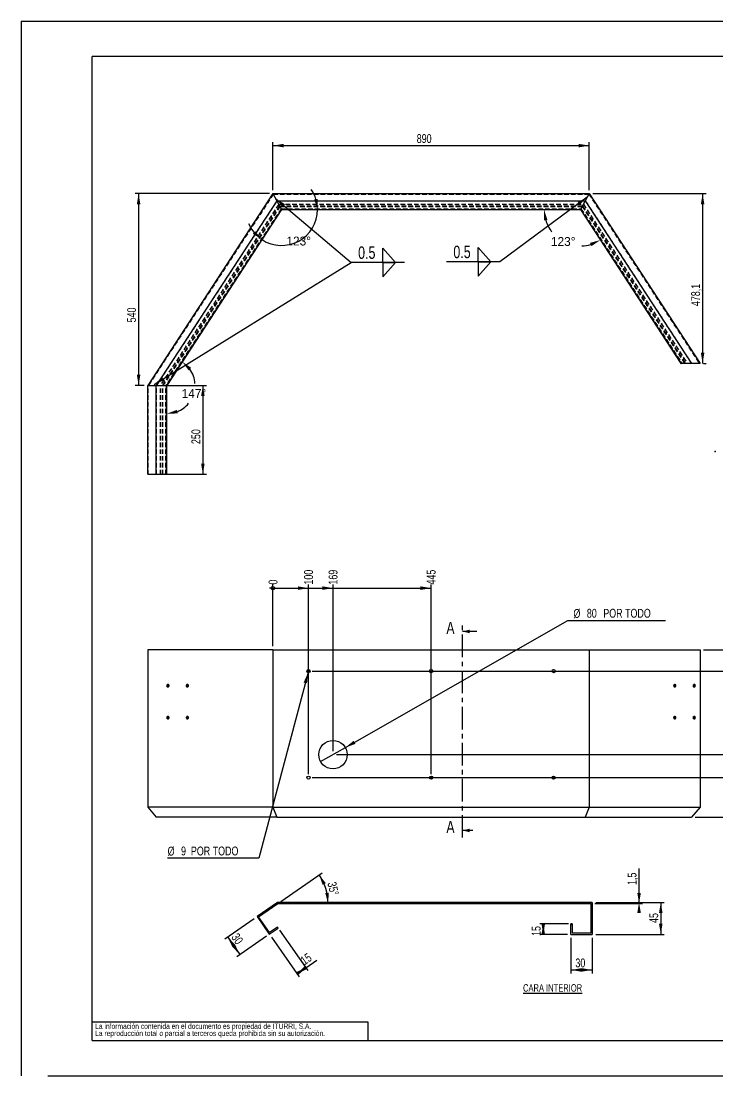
# Model space of a CAD drawing. Extents: x -3691 to 13028, y -15755 to 4299.
# Drawn here: x 0 to 1961, y 0 to 2970 of the extents above; entities that cross this region are included whole.
import ezdxf

# ---------------------------------------------------------------- set-up
doc = ezdxf.new("R2010")
doc.units = 0
doc.header["$PDSIZE"] = -1
doc.linetypes.add('CENTER', pattern=[10.16, 6.35, -1.27, 1.27, -1.27])
doc.linetypes.add('HIDDEN', pattern=[1.905, 1.27, -0.635])
doc.layers.get('0').update_dxf_attribs({"linetype": 'CONTINUOUS'})
doc.layers.get('Defpoints').update_dxf_attribs({"linetype": 'CONTINUOUS'})
doc.layers.add('FORMATO', color=7, linetype='CONTINUOUS')
doc.layers.add('SLD-0', color=179, linetype='CONTINUOUS')
doc.styles.add('SLDTEXTSTYLE1', font='TXT', dxfattribs={"width": 0.75})
doc.dimstyles.new('ISO-25', dxfattribs={"dimtxt": 2.5, "dimasz": 2.5, "dimexe": 1.25, "dimexo": 0.625, "dimtad": 1, "dimdsep": 46, "dimtxsty": 'Standard', "dimcen": 2.5, "dimadec": 0, "dimazin": 0, "dimtfac": 1, "dimtmove": 0, "dimatfit": 3, "dimfxl": 1, "dimarcsym": 0})
doc.dimstyles.new('SLDDIMSTYLE0', dxfattribs={"dimtxt": 25, "dimasz": 3.333333, "dimexe": 0, "dimexo": 0.0625, "dimgap": 6.25, "dimtad": 0, "dimtih": 1, "dimtoh": 1, "dimdec": 0, "dimrnd": 1e-09, "dimdsep": 46, "dimtxsty": 'SLDTEXTSTYLE1', "dimblk1": 'ORIGIN', "dimblk2": 'ORIGIN', "dimsah": 1, "dimcen": 0.09, "dimadec": 0, "dimazin": 0, "dimtfac": 1, "dimtofl": 0, "dimtmove": 0, "dimatfit": 3, "dimldrblk": 'ORIGIN', "dimfxl": 1, "dimtolj": 1, "dimtzin": 12, "dimarcsym": 0})
doc.dimstyles.new('SLDDIMSTYLE1', dxfattribs={"dimtxt": 25, "dimasz": 30, "dimexe": 0, "dimexo": 0.0625, "dimgap": 6.25, "dimtad": 0, "dimtih": 1, "dimtoh": 1, "dimdec": 1, "dimrnd": 1e-09, "dimzin": 12, "dimdsep": 46, "dimtxsty": 'SLDTEXTSTYLE1', "dimsah": 1, "dimcen": 0.09, "dimadec": 0, "dimazin": 0, "dimtfac": 1, "dimtofl": 0, "dimtmove": 0, "dimatfit": 3, "dimfxl": 1, "dimtolj": 1, "dimtzin": 12, "dimarcsym": 0})
doc.dimstyles.new('SLDDIMSTYLE2', dxfattribs={"dimtxt": 25, "dimasz": 30, "dimexe": 0, "dimexo": 0.0625, "dimgap": 6.25, "dimtad": 1, "dimdec": 1, "dimrnd": 1e-09, "dimzin": 12, "dimdsep": 46, "dimtxsty": 'SLDTEXTSTYLE1', "dimsah": 1, "dimcen": 0.09, "dimadec": 0, "dimazin": 0, "dimtfac": 1, "dimtofl": 0, "dimtmove": 0, "dimatfit": 3, "dimfxl": 1, "dimtolj": 1, "dimtzin": 12, "dimarcsym": 0})
doc.dimstyles.new('SLDDIMSTYLE3', dxfattribs={"dimtxt": 25, "dimasz": 30, "dimexe": 0, "dimexo": 0.0625, "dimgap": 6.25, "dimtad": 1, "dimdec": 0, "dimrnd": 1e-09, "dimzin": 12, "dimdsep": 46, "dimtxsty": 'SLDTEXTSTYLE1', "dimsah": 1, "dimcen": 0.09, "dimadec": 0, "dimazin": 0, "dimtfac": 1, "dimtofl": 0, "dimtmove": 0, "dimatfit": 3, "dimfxl": 1, "dimtolj": 1, "dimtzin": 12, "dimarcsym": 0})
doc.dimstyles.new('SLDDIMSTYLE4', dxfattribs={"dimtxt": 25, "dimasz": 30, "dimexe": 0, "dimexo": 0.0625, "dimgap": 6.25, "dimtad": 0, "dimtih": 1, "dimtoh": 1, "dimdec": 1, "dimrnd": 1e-09, "dimzin": 12, "dimdsep": 46, "dimtxsty": 'SLDTEXTSTYLE1', "dimblk1": 'NONE', "dimsah": 1, "dimcen": 0, "dimadec": 0, "dimazin": 0, "dimtfac": 1, "dimtmove": 0, "dimatfit": 3, "dimldrblk": 'NONE', "dimfxl": 1, "dimtolj": 1, "dimtzin": 12, "dimarcsym": 0})
doc.dimstyles.new('SLDDIMSTYLE5', dxfattribs={"dimtxt": 0.18, "dimasz": 30, "dimexe": 0, "dimexo": 0.0625, "dimgap": 0, "dimtad": 0, "dimtih": 1, "dimtoh": 1, "dimdec": 0, "dimrnd": 1e-09, "dimzin": 0, "dimdsep": 46, "dimtxsty": 'Standard', "dimsah": 1, "dimcen": 0.09, "dimadec": 0, "dimazin": 0, "dimtfac": 30, "dimtdec": 0, "dimtofl": 0, "dimtmove": 0, "dimatfit": 3, "dimfxl": 1, "dimtolj": 1, "dimtzin": 0, "dimarcsym": 0})
doc.dimstyles.new('SLDDIMSTYLE6', dxfattribs={"dimtxt": 25, "dimasz": 30, "dimexe": 0, "dimexo": 0.0625, "dimgap": 6.25, "dimtad": 1, "dimdec": 1, "dimlfac": 0.5, "dimrnd": 1e-09, "dimzin": 12, "dimdsep": 46, "dimtxsty": 'SLDTEXTSTYLE1', "dimsah": 1, "dimcen": 0.09, "dimadec": 0, "dimazin": 0, "dimtfac": 1, "dimtofl": 0, "dimtmove": 0, "dimatfit": 3, "dimfxl": 1, "dimtolj": 1, "dimtzin": 12, "dimarcsym": 0})
doc.dimstyles.new('SLDDIMSTYLE7', dxfattribs={"dimtxt": 25, "dimasz": 30, "dimexe": 0, "dimexo": 0.0625, "dimgap": 6.25, "dimtad": 1, "dimdec": 4, "dimlfac": 5, "dimzin": 12, "dimdsep": 46, "dimtxsty": 'SLDTEXTSTYLE1', "dimsah": 1, "dimcen": 0.09, "dimadec": 0, "dimazin": 0, "dimtfac": 1, "dimtofl": 0, "dimtmove": 0, "dimatfit": 3, "dimfxl": 1, "dimtolj": 1, "dimtzin": 12, "dimarcsym": 0})

# ---------------------------------------------------------------- blocks, each defined once
blk = doc.blocks.new('SW_NOTE_0_3')
at = {"layer": 'SLD-0', "color": 0, "ltscale": 10, "char_height": 15, "attachment_point": 1, "style": 'SLDTEXTSTYLE1'}
for s, insert in [('La información contenida en el documento es propiedad de ITURRI, S.A.', (0, 19.3)), ('La reproducción total o parcial a terceros queda prohibida sin su autorización.', (0, -0.7))]:
    blk.add_mtext(s, dxfattribs=dict(at, insert=insert))
blk = doc.blocks.new('SW_NOTE_0_8')
at = {"layer": 'SLD-0', "color": 0, "ltscale": 10, "char_height": 15, "attachment_point": 1, "style": 'SLDTEXTSTYLE1'}
for s, insert in [('La información contenida en el documento es propiedad de ITURRI, S.A.', (0, 19.3)), ('La reproducción total o parcial a terceros queda prohibida sin su autorización.', (0, -0.7))]:
    blk.add_mtext(s, dxfattribs=dict(at, insert=insert))
blk = doc.blocks.new('_ORIGIN')
at = {"color": 0, "linetype": 'ByBlock'}
blk.add_line((0, 0), (-1, 0), dxfattribs=at)
blk.add_circle((0, 0), 0.5, dxfattribs=at)
blk = doc.blocks.new('_D')
at = {"layer": 'FORMATO', "ltscale": 10, "transparency": 16777216}
blk.add_line((708.9, 1209.8), (708.9, 1383.4), dxfattribs=at)
at = {"layer": 'FORMATO', "ltscale": 10, "transparency": 16777216, "xscale": 10, "yscale": 10}
blk.add_blockref('_ORIGIN', (708.9, 1373.4), dxfattribs=at)
at = {"layer": 'FORMATO', "ltscale": 10, "transparency": 16777216, "insert": (696.5, 1383.4), "char_height": 25, "attachment_point": 1, "rotation": 90, "style": 'SLDTEXTSTYLE1'}
blk.add_mtext('0', dxfattribs=at)
blk = doc.blocks.new('_D_1')
at = {"layer": 'FORMATO', "color": 7, "ltscale": 10, "transparency": 16777216}
for p, q in [((708.9, 1373.4), (808.9, 1373.4)), ((808.9, 849.8), (808.9, 1383.4))]:
    blk.add_line(p, q, dxfattribs=at)
blk.add_solid([(808.9, 1373.4), (778.9, 1378.4), (778.9, 1368.4)], dxfattribs=at)
at = {"layer": 'FORMATO', "color": 7, "ltscale": 10, "transparency": 16777216, "insert": (796.5, 1383.4), "char_height": 25, "attachment_point": 1, "rotation": 90, "style": 'SLDTEXTSTYLE1'}
blk.add_mtext('100', dxfattribs=at)
blk = doc.blocks.new('_D_2')
at = {"layer": 'FORMATO', "color": 7, "ltscale": 10, "transparency": 16777216}
for p, q in [((808.9, 1373.4), (877.9, 1373.4)), ((877.9, 914.6), (877.9, 1383.4))]:
    blk.add_line(p, q, dxfattribs=at)
blk.add_solid([(877.9, 1373.4), (847.9, 1378.4), (847.9, 1368.4)], dxfattribs=at)
at = {"layer": 'FORMATO', "color": 7, "ltscale": 10, "transparency": 16777216, "insert": (865.5, 1383.4), "char_height": 25, "attachment_point": 1, "rotation": 90, "style": 'SLDTEXTSTYLE1'}
blk.add_mtext('169', dxfattribs=at)
blk = doc.blocks.new('_D_3')
at = {"layer": 'FORMATO', "color": 7, "ltscale": 10, "transparency": 16777216}
for p, q in [((877.9, 1373.4), (1153.9, 1373.4)), ((1153.9, 849.8), (1153.9, 1383.4))]:
    blk.add_line(p, q, dxfattribs=at)
blk.add_solid([(1153.9, 1373.4), (1123.9, 1378.4), (1123.9, 1368.4)], dxfattribs=at)
at = {"layer": 'FORMATO', "color": 7, "ltscale": 10, "transparency": 16777216, "insert": (1141.5, 1383.4), "char_height": 25, "attachment_point": 1, "rotation": 90, "style": 'SLDTEXTSTYLE1'}
blk.add_mtext('445', dxfattribs=at)
blk = doc.blocks.new('_D_4')
at = {"layer": 'FORMATO', "color": 7, "ltscale": 10, "transparency": 16777216}
for p, q in [((1921, 1199.8), (2168.8, 1199.8)), ((2158.8, 1199.8), (2158.8, 1139.8)), ((818.9, 1139.8), (2168.8, 1139.8))]:
    blk.add_line(p, q, dxfattribs=at)
for points in [[(2158.8, 1199.8), (2153.8, 1169.8), (2163.8, 1169.8)], [(2158.8, 1139.8), (2163.8, 1169.8), (2153.8, 1169.8)]]:
    blk.add_solid(points, dxfattribs=at)
at = {"layer": 'FORMATO', "color": 7, "ltscale": 10, "transparency": 16777216, "insert": (2126.5, 1157.8), "char_height": 25, "attachment_point": 1, "rotation": 90, "style": 'SLDTEXTSTYLE1'}
blk.add_mtext('60', dxfattribs=at)
blk = doc.blocks.new('_D_5')
at = {"layer": 'FORMATO', "color": 7, "ltscale": 10, "transparency": 16777216}
for p, q in [((818.9, 1139.8), (2168.8, 1139.8)), ((2158.8, 1139.8), (2158.8, 904.6)), ((887.9, 904.6), (2168.8, 904.6))]:
    blk.add_line(p, q, dxfattribs=at)
for points in [[(2158.8, 1139.8), (2153.8, 1109.8), (2163.8, 1109.8)], [(2158.8, 904.6), (2163.8, 934.6), (2153.8, 934.6)]]:
    blk.add_solid(points, dxfattribs=at)
at = {"layer": 'FORMATO', "color": 7, "ltscale": 10, "transparency": 16777216, "insert": (2126.5, 954.7), "char_height": 25, "attachment_point": 1, "rotation": 90, "style": 'SLDTEXTSTYLE1'}
blk.add_mtext('235', dxfattribs=at)
blk = doc.blocks.new('_D_6')
at = {"layer": 'FORMATO', "color": 7, "ltscale": 10, "transparency": 16777216}
for p, q in [((887.9, 904.6), (2168.8, 904.6)), ((2158.8, 904.6), (2158.8, 839.8)), ((818.9, 839.8), (2168.8, 839.8))]:
    blk.add_line(p, q, dxfattribs=at)
for points in [[(2158.8, 904.6), (2153.8, 874.6), (2163.8, 874.6)], [(2158.8, 839.8), (2163.8, 869.8), (2153.8, 869.8)]]:
    blk.add_solid(points, dxfattribs=at)
at = {"layer": 'FORMATO', "color": 7, "ltscale": 10, "transparency": 16777216, "insert": (2126.5, 838.9), "char_height": 25, "attachment_point": 1, "rotation": 90, "style": 'SLDTEXTSTYLE1'}
blk.add_mtext('65', dxfattribs=at)
blk = doc.blocks.new('_D_7')
at = {"layer": 'FORMATO', "color": 7, "ltscale": 10, "transparency": 16777216}
for p, q in [((818.9, 839.8), (2168.8, 839.8)), ((2158.8, 728.1), (2158.8, 839.8)), ((1897.1, 728.1), (2168.8, 728.1))]:
    blk.add_line(p, q, dxfattribs=at)
for points in [[(2158.8, 839.8), (2153.8, 809.8), (2163.8, 809.8)], [(2158.8, 728.1), (2163.8, 758.1), (2153.8, 758.1)]]:
    blk.add_solid(points, dxfattribs=at)
at = {"layer": 'FORMATO', "color": 7, "ltscale": 10, "transparency": 16777216, "insert": (2126.5, 729.4), "char_height": 25, "attachment_point": 1, "rotation": 90, "style": 'SLDTEXTSTYLE1'}
blk.add_mtext('112', dxfattribs=at)
blk = doc.blocks.new('_D_8')
at = {"layer": 'FORMATO', "ltscale": 10, "transparency": 16777216}
for p, q in [((912.6, 924.5), (1538.7, 1282.5)), ((1538.7, 1282.5), (1813.5, 1282.5)), ((843.1, 884.8), (912.6, 924.5))]:
    blk.add_line(p, q, dxfattribs=at)
blk.add_solid([(912.6, 924.5), (941.1, 935), (936.1, 943.7)], dxfattribs=at)
at = {"layer": 'FORMATO', "ltscale": 10, "transparency": 16777216, "char_height": 25, "attachment_point": 1, "style": 'SLDTEXTSTYLE1'}
for s, insert in [('%%c', (1554.6, 1314.7)), ('80', (1592.3, 1315.1)), ('POR TODO', (1638.6, 1315.1))]:
    blk.add_mtext(s, dxfattribs=dict(at, insert=insert))
blk = doc.blocks.new('_NONE')
blk = doc.blocks.new('_D_9')
at = {"layer": 'FORMATO', "ltscale": 10, "transparency": 16777216}
for p, q in [((807.7, 1135.5), (668.7, 613.2)), ((810, 1144.2), (807.7, 1135.5)), ((668.7, 613.2), (412.4, 613.2))]:
    blk.add_line(p, q, dxfattribs=at)
blk.add_solid([(807.7, 1135.5), (795.2, 1107.8), (804.8, 1105.2)], dxfattribs=at)
at = {"layer": 'FORMATO', "ltscale": 10, "transparency": 16777216, "char_height": 25, "attachment_point": 1, "style": 'SLDTEXTSTYLE1'}
for s, insert in [('%%c', (412.4, 645.4)), ('9', (450.1, 645.8)), ('POR TODO', (477.9, 645.8))]:
    blk.add_mtext(s, dxfattribs=dict(at, insert=insert))
blk = doc.blocks.new('_D_10')
at = {"layer": 'FORMATO', "color": 7, "ltscale": 10, "transparency": 16777216}
for p, q in [((698.9, 2484.2), (320.7, 2484.2)), ((330.7, 2484.2), (330.7, 1944.2)), ((346.3, 1944.2), (320.7, 1944.2))]:
    blk.add_line(p, q, dxfattribs=at)
for points in [[(330.7, 2484.2), (325.7, 2454.2), (335.7, 2454.2)], [(330.7, 1944.2), (335.7, 1974.2), (325.7, 1974.2)]]:
    blk.add_solid(points, dxfattribs=at)
at = {"layer": 'FORMATO', "color": 7, "ltscale": 10, "transparency": 16777216, "insert": (298.5, 2121.6), "char_height": 25, "attachment_point": 1, "rotation": 90, "style": 'SLDTEXTSTYLE1'}
blk.add_mtext('540', dxfattribs=at)
blk = doc.blocks.new('_D_11')
at = {"layer": 'FORMATO', "color": 7, "ltscale": 10, "transparency": 16777216}
for p, q in [((390.2, 1944.2), (521.6, 1944.2)), ((511.6, 1944.2), (511.6, 1694.2)), ((390.2, 1694.2), (521.6, 1694.2))]:
    blk.add_line(p, q, dxfattribs=at)
for points in [[(511.6, 1944.2), (506.6, 1914.2), (516.6, 1914.2)], [(511.6, 1694.2), (516.6, 1724.2), (506.6, 1724.2)]]:
    blk.add_solid(points, dxfattribs=at)
at = {"layer": 'FORMATO', "color": 7, "ltscale": 10, "transparency": 16777216, "insert": (479.4, 1779), "char_height": 25, "attachment_point": 1, "rotation": 90, "style": 'SLDTEXTSTYLE1'}
blk.add_mtext('250', dxfattribs=at)
blk = doc.blocks.new('_D_12')
at = {"layer": 'FORMATO', "color": 7, "ltscale": 10, "transparency": 16777216}
for p, q in [((1608.9, 2484.2), (1928.2, 2484.2)), ((1918.2, 2484.2), (1918.2, 2006.2)), ((1921, 2006.2), (1928.2, 2006.2))]:
    blk.add_line(p, q, dxfattribs=at)
for points in [[(1918.2, 2484.2), (1913.2, 2454.2), (1923.2, 2454.2)], [(1918.2, 2006.2), (1923.2, 2036.2), (1913.2, 2036.2)]]:
    blk.add_solid(points, dxfattribs=at)
at = {"layer": 'FORMATO', "color": 7, "ltscale": 10, "transparency": 16777216, "insert": (1886, 2167.5), "char_height": 25, "attachment_point": 1, "rotation": 90, "style": 'SLDTEXTSTYLE1'}
blk.add_mtext('478,1', dxfattribs=at)
blk = doc.blocks.new('_D_13')
at = {"layer": 'FORMATO', "color": 7, "ltscale": 10, "transparency": 16777216}
for p, q in [((708.9, 2494.2), (708.9, 2629.4)), ((708.9, 2619.4), (1598.9, 2619.4)), ((1598.9, 2494.2), (1598.9, 2629.4))]:
    blk.add_line(p, q, dxfattribs=at)
for points in [[(708.9, 2619.4), (738.9, 2614.4), (738.9, 2624.4)], [(1598.9, 2619.4), (1568.9, 2624.4), (1568.9, 2614.4)]]:
    blk.add_solid(points, dxfattribs=at)
at = {"layer": 'FORMATO', "color": 7, "ltscale": 10, "transparency": 16777216, "insert": (1113.5, 2651.7), "char_height": 25, "attachment_point": 1, "style": 'SLDTEXTSTYLE1'}
blk.add_mtext('890', dxfattribs=at)
blk = doc.blocks.new('SW_SYMBOL_WELD_FILL')
at = {"layer": 'FORMATO', "color": 0, "ltscale": 100}
for p, q in [((1000, 0), (1000, 9000)), ((1000, 9000), (9000, 0)), ((1000, 0), (9000, 0))]:
    blk.add_line(p, q, dxfattribs=at)
blk = doc.blocks.new('SW_WELDSYMBOL_0')
at = {"layer": 'FORMATO', "color": 0, "ltscale": 10}
blk.add_line((150.2, 0), (0, 0), dxfattribs=at)
at = {"layer": 'FORMATO', "color": 0, "ltscale": 100, "xscale": 0.004470703125, "yscale": 0.004470703125, "zscale": 0.004470703125}
blk.add_blockref('SW_SYMBOL_WELD_FILL', (84.7, 0), dxfattribs=at)
at = {"layer": 'FORMATO', "color": 0, "ltscale": 100, "extrusion": (0, 0, -1), "xscale": 0.004470703125, "yscale": 0.004470703125, "zscale": 0.004470703125, "rotation": 180}
blk.add_blockref('SW_SYMBOL_WELD_FILL', (-84.7, 0), dxfattribs=at)
at = {"layer": 'FORMATO', "color": 0, "ltscale": 10, "insert": (19.4, 45.1), "char_height": 35, "attachment_point": 1, "style": 'SLDTEXTSTYLE1'}
blk.add_mtext('0.5', dxfattribs=at)
blk = doc.blocks.new('SW_WELDSYMBOL_1')
at = {"layer": 'FORMATO', "color": 0, "ltscale": 10}
blk.add_line((0, 0), (-150.2, 0), dxfattribs=at)
at = {"layer": 'FORMATO', "color": 0, "ltscale": 100, "xscale": 0.004470703125, "yscale": 0.004470703125, "zscale": 0.004470703125}
blk.add_blockref('SW_SYMBOL_WELD_FILL', (-65.4, 0), dxfattribs=at)
at = {"layer": 'FORMATO', "color": 0, "ltscale": 100, "extrusion": (0, 0, -1), "xscale": 0.004470703125, "yscale": 0.004470703125, "zscale": 0.004470703125, "rotation": 180}
blk.add_blockref('SW_SYMBOL_WELD_FILL', (65.4, 0), dxfattribs=at)
at = {"layer": 'FORMATO', "color": 0, "ltscale": 10, "insert": (-130.8, 45.1), "char_height": 35, "attachment_point": 1, "style": 'SLDTEXTSTYLE1'}
blk.add_mtext('0.5', dxfattribs=at)
blk = doc.blocks.new('_D_14')
at = {"layer": 'FORMATO', "color": 7, "ltscale": 10, "transparency": 16777216}
for p, q in [((1739.3, 488.4), (1739.3, 583.6)), ((1614.7, 485.4), (1749.3, 485.4)), ((1617.7, 488.4), (1749.3, 488.4)), ((1739.3, 488.4), (1739.3, 485.4))]:
    blk.add_line(p, q, dxfattribs=at)
for points in [[(1739.3, 485.4), (1744.3, 515.4), (1734.3, 515.4)], [(1739.3, 488.4), (1734.3, 458.4), (1744.3, 458.4)]]:
    blk.add_solid(points, dxfattribs=at)
at = {"layer": 'FORMATO', "color": 7, "ltscale": 10, "transparency": 16777216, "insert": (1707.1, 537.5), "char_height": 25, "attachment_point": 1, "rotation": 90, "style": 'SLDTEXTSTYLE1'}
blk.add_mtext('1,5', dxfattribs=at)
blk = doc.blocks.new('_D_15')
at = {"layer": 'FORMATO', "color": 7, "ltscale": 10, "transparency": 16777216}
for p, q in [((1547.7, 388.4), (1547.7, 288.4)), ((1607.7, 388.4), (1607.7, 288.4)), ((1547.7, 298.4), (1607.7, 298.4))]:
    blk.add_line(p, q, dxfattribs=at)
for points in [[(1547.7, 298.4), (1577.7, 293.4), (1577.7, 303.4)], [(1607.7, 298.4), (1577.7, 303.4), (1577.7, 293.4)]]:
    blk.add_solid(points, dxfattribs=at)
at = {"layer": 'FORMATO', "color": 7, "ltscale": 10, "transparency": 16777216, "insert": (1560.1, 330.6), "char_height": 25, "attachment_point": 1, "style": 'SLDTEXTSTYLE1'}
blk.add_mtext('30', dxfattribs=at)
blk = doc.blocks.new('_D_16')
at = {"layer": 'FORMATO', "color": 7, "ltscale": 10, "transparency": 16777216}
for p, q in [((1540.7, 428.4), (1459.6, 428.4)), ((1469.6, 398.4), (1469.6, 428.4)), ((1537.7, 398.4), (1459.6, 398.4))]:
    blk.add_line(p, q, dxfattribs=at)
for points in [[(1469.6, 398.4), (1474.6, 428.4), (1464.6, 428.4)], [(1469.6, 428.4), (1464.6, 398.4), (1474.6, 398.4)]]:
    blk.add_solid(points, dxfattribs=at)
at = {"layer": 'FORMATO', "color": 7, "ltscale": 10, "transparency": 16777216, "insert": (1437.3, 394), "char_height": 25, "attachment_point": 1, "rotation": 90, "style": 'SLDTEXTSTYLE1'}
blk.add_mtext('15', dxfattribs=at)
blk = doc.blocks.new('_D_17')
at = {"layer": 'FORMATO', "color": 7, "ltscale": 10, "transparency": 16777216}
for p, q in [((1617.7, 488.4), (1810.4, 488.4)), ((1800.4, 488.4), (1800.4, 398.4)), ((1617.7, 398.4), (1810.4, 398.4))]:
    blk.add_line(p, q, dxfattribs=at)
for points in [[(1800.4, 488.4), (1795.4, 458.4), (1805.4, 458.4)], [(1800.4, 398.4), (1805.4, 428.4), (1795.4, 428.4)]]:
    blk.add_solid(points, dxfattribs=at)
at = {"layer": 'FORMATO', "color": 7, "ltscale": 10, "transparency": 16777216, "insert": (1768.2, 430.6), "char_height": 25, "attachment_point": 1, "rotation": 90, "style": 'SLDTEXTSTYLE1'}
blk.add_mtext('45', dxfattribs=at)
blk = doc.blocks.new('_D_18')
at = {"layer": 'FORMATO', "color": 7, "ltscale": 10, "transparency": 16777216}
for p, q in [((656.1, 442.6), (573.3, 384.8)), ((581.5, 390.6), (615.8, 341.4)), ((690.5, 393.4), (607.6, 335.6))]:
    blk.add_line(p, q, dxfattribs=at)
for points in [[(581.5, 390.6), (594.6, 363.1), (602.8, 368.8)], [(615.8, 341.4), (602.8, 368.8), (594.6, 363.1)]]:
    blk.add_solid(points, dxfattribs=at)
at = {"layer": 'FORMATO', "color": 7, "ltscale": 10, "transparency": 16777216, "insert": (610.9, 404.7), "char_height": 25, "attachment_point": 1, "rotation": 304.9152, "style": 'SLDTEXTSTYLE1'}
blk.add_mtext('30', dxfattribs=at)
blk = doc.blocks.new('_D_19')
at = {"layer": 'FORMATO', "color": 7, "ltscale": 10, "transparency": 16777216}
for p, q in [((704.4, 391), (782.3, 279.3)), ((727.3, 410.6), (806.9, 296.5)), ((776.6, 287.5), (801.2, 304.7)), ((801.2, 304.7), (832.2, 326.3))]:
    blk.add_line(p, q, dxfattribs=at)
for points in [[(801.2, 304.7), (773.7, 291.6), (779.5, 283.4)], [(776.6, 287.5), (804.1, 300.6), (798.3, 308.8)]]:
    blk.add_solid(points, dxfattribs=at)
at = {"layer": 'FORMATO', "color": 7, "ltscale": 10, "transparency": 16777216, "insert": (783.5, 331.6), "char_height": 25, "attachment_point": 1, "rotation": 34.9152, "style": 'SLDTEXTSTYLE1'}
blk.add_mtext('15', dxfattribs=at)
blk = doc.blocks.new('_D_20')
at = {"layer": 'FORMATO', "color": 7, "ltscale": 10, "transparency": 16777216}
blk.add_line((730.9, 491.1), (846.9, 572.1), dxfattribs=at)
blk.add_arc((722.7, 485.4), 141.5, 0, 34.9152, dxfattribs=at)
for points in [[(838.7, 566.4), (848.8, 537.7), (857.6, 542.6)], [(864.2, 485.4), (866, 515.8), (856.1, 514.7)]]:
    blk.add_solid(points, dxfattribs=at)
at = {"layer": 'FORMATO', "color": 7, "ltscale": 10, "transparency": 16777216, "insert": (886.4, 548.7), "char_height": 25, "attachment_point": 1, "rotation": 282.8909, "style": 'SLDTEXTSTYLE1'}
blk.add_mtext('35°', dxfattribs=at)
blk = doc.blocks.new('*D95')
at = {"color": 0, "lineweight": -2, "transparency": 16777216}
for start, end in [(17.0958, 34.1915), (236.8578, 0), (202.6663, 219.7621)]:
    blk.add_arc((733.3, 2439.2), 100.9, start, end, dxfattribs=at)
at = {"color": 0, "transparency": 16777216}
for points in [[(834.7, 2469.6), (824.8, 2468.2), (834.2, 2439.2)], [(659, 2378.4), (652.3, 2371), (678.1, 2354.7)]]:
    blk.add_solid(points, dxfattribs=at)
at = {"layer": 'Defpoints', "color": 0, "transparency": 16777216}
for p in [(733.3, 2439.2), (733.3, 2439.2), (1574.5, 2439.2), (747.1, 2339.3), (410, 1944.2)]:
    blk.add_point(p, dxfattribs=at)
at = {"color": 0, "transparency": 16777216, "insert": (781.3, 2350.5), "char_height": 25, "attachment_point": 5}
blk.add_mtext('123°', dxfattribs=at)
blk = doc.blocks.new('*D96')
at = {"color": 0, "lineweight": -2, "transparency": 16777216}
for start, end in [(196.843, 217.4858), (272.2274, 286.2991)]:
    blk.add_arc((1574.5, 2439.2), 102.4, start, end, dxfattribs=at)
at = {"color": 0, "transparency": 16777216}
for points in [[(1471.6, 2408.8), (1481.4, 2410.3), (1472.1, 2439.2)], [(1601.2, 2345.5), (1605.4, 2336.4), (1630.5, 2353.5)]]:
    blk.add_solid(points, dxfattribs=at)
at = {"layer": 'Defpoints', "color": 0, "transparency": 16777216}
for p in [(733.3, 2439.2), (1574.5, 2439.2), (1574.5, 2439.2), (1497.3, 2372), (1857.3, 2006.2)]:
    blk.add_point(p, dxfattribs=at)
at = {"color": 0, "transparency": 16777216, "insert": (1525.8, 2349.2), "char_height": 25, "attachment_point": 5}
blk.add_mtext('123°', dxfattribs=at)
blk = doc.blocks.new('*D97')
at = {"color": 0, "lineweight": -2, "transparency": 16777216}
for start, end in [(3.617, 35.1467), (291.7111, 320.6914)]:
    blk.add_arc((410, 1944.2), 79.6, start, end, dxfattribs=at)
at = {"color": 0, "transparency": 16777216}
for points in [[(471.7, 1986.5), (478.6, 1993.7), (453.6, 2010.9)], [(440.4, 1865.3), (438.6, 1875.2), (410, 1864.6)]]:
    blk.add_solid(points, dxfattribs=at)
at = {"layer": 'Defpoints', "color": 0, "transparency": 16777216}
for p in [(733.3, 2439.2), (410, 1944.2), (410, 1944.2), (470.1, 1891.9), (410, 1694.2)]:
    blk.add_point(p, dxfattribs=at)
at = {"color": 0, "transparency": 16777216, "insert": (486.4, 1921.5), "char_height": 25, "attachment_point": 5}
blk.add_mtext('147°', dxfattribs=at)

msp = doc.modelspace()

# ---------------------------------------------------------------- hatches: boundary and pattern name
at = {"linetype": 'Continuous', "ltscale": 10}
h = msp.add_hatch(dxfattribs=at)
h.set_pattern_fill('ANSI32', scale=10, angle=3e-322, style=0)
h.paths.add_polyline_path([(1547.717118, 428.421888), (1547.717118, 398.421888), (1607.717118, 398.421888), (1607.717118, 488.421888), (721.717118, 488.421888), (664.317118, 448.356442), (698.658929, 399.156442), (723.258929, 416.327347), (721.541839, 418.787347), (699.401839, 403.333532), (668.494209, 447.613532), (722.660575, 485.421888), (1604.717118, 485.421888), (1604.717118, 401.421888), (1550.717118, 401.421888), (1550.717118, 428.421888)], flags=0)

# ---------------------------------------------------------------- linework, layer by layer
at = {"color": 7, "linetype": 'Continuous', "ltscale": 10}
for p, q in [((0, 2970), (4200, 2970)), ((0, 2970), (0, -0.013492)), ((4100, 2870), (200, 2870)), ((200, 100), (200, 2870)), ((708.889922, 2484.237293), (356.301687, 1944.237293)), ((708.889922, 2484.237293), (719.734644, 2464.20457)), ((708.889922, 2484.237293), (1598.889922, 2484.237293)), ((1598.889922, 2484.237293), (1588.045201, 2464.20457)), ((1598.889922, 2484.237293), (1911.043666, 2006.163992)), ((719.734644, 2464.20457), (380.226598, 1944.237293)), ((733.051862, 2439.60457), (409.606169, 1944.237293)), ((733.250687, 2439.237293), (410.044805, 1944.237293)), ((719.734644, 2464.20457), (733.051862, 2439.60457)), ((719.734644, 2464.20457), (1588.045201, 2464.20457)), ((733.051862, 2439.60457), (1574.727983, 2439.60457)), ((733.250687, 2439.237293), (1574.529158, 2439.237293)), ((1574.529158, 2439.237293), (1857.300549, 2006.163992)), ((1588.045201, 2464.20457), (1574.727983, 2439.60457)), ((1574.727983, 2439.60457), (1857.739185, 2006.163992)), ((1588.045201, 2464.20457), (1887.118755, 2006.163992)), ((1857.300549, 2006.163992), (1857.739185, 2006.163992)), ((1887.118755, 2006.163992), (1857.739185, 2006.163992)), ((1911.043666, 2006.163992), (1887.118755, 2006.163992)), ((356.301687, 1694.237293), (356.301687, 1944.237293)), ((356.301687, 1944.237293), (380.226598, 1944.237293)), ((380.226598, 1694.237293), (380.226598, 1944.237293)), ((380.226598, 1944.237293), (409.606169, 1944.237293)), ((409.606169, 1694.237293), (409.606169, 1944.237293)), ((410.044805, 1694.237293), (410.044805, 1944.237293)), ((356.301687, 1694.237293), (380.226598, 1694.237293)), ((380.226598, 1694.237293), (409.606169, 1694.237293)), ((409.606169, 1694.237293), (410.044805, 1694.237293)), ((1282.408619, 1251.486407), (1242.408619, 1251.486407)), ((356.301687, 1199.815497), (356.301687, 756.815497)), ((708.889922, 1199.815497), (356.301687, 1199.815497)), ((708.889922, 1199.815497), (708.889922, 756.815497)), ((708.889922, 1199.815497), (1598.889922, 1199.815497)), ((1598.889922, 1199.815497), (1598.889922, 756.815497)), ((1598.889922, 1199.815497), (1911.043666, 1199.815497)), ((1911.043666, 1199.815497), (1911.043666, 756.815497)), ((708.889922, 756.815497), (356.301687, 756.815497)), ((356.301687, 756.815497), (380.226598, 728.115497)), ((708.889922, 756.815497), (1598.889922, 756.815497)), ((708.889922, 756.815497), (719.734644, 728.115497)), ((1598.889922, 756.815497), (1588.045201, 728.115497)), ((1598.889922, 756.815497), (1911.043666, 756.815497)), ((1911.043666, 756.815497), (1887.118755, 728.115497)), ((719.734644, 728.115497), (380.226598, 728.115497)), ((719.734644, 728.115497), (1588.045201, 728.115497)), ((1588.045201, 728.115497), (1887.118755, 728.115497)), ((1271.574712, 691.009107), (1242.408619, 691.009107)), ((721.717118, 488.421888), (664.317118, 448.356442)), ((668.494209, 447.613532), (722.660575, 485.421888)), ((1607.717118, 488.421888), (721.717118, 488.421888)), ((722.660575, 485.421888), (1604.717118, 485.421888)), ((1604.717118, 401.421888), (1604.717118, 485.421888)), ((1607.717118, 488.421888), (1607.717118, 398.421888)), ((664.317118, 448.356442), (698.658929, 399.156442)), ((699.401839, 403.333532), (668.494209, 447.613532)), ((698.658929, 399.156442), (723.258929, 416.327347)), ((721.541839, 418.787347), (699.401839, 403.333532)), ((723.258929, 416.327347), (721.541839, 418.787347)), ((1547.717118, 398.421888), (1547.717118, 428.421888)), ((1550.717118, 428.421888), (1547.717118, 428.421888)), ((1550.717118, 428.421888), (1550.717118, 401.421888)), ((1547.717118, 398.421888), (1607.717118, 398.421888)), ((1604.717118, 401.421888), (1550.717118, 401.421888)), ((200, 100), (4100, 100)), ((75.306184, 0), (4200, 0))]:
    msp.add_line(p, q, dxfattribs=at)
at = {"color": 7, "linetype": 'HIDDEN', "ltscale": 10}
for p, q in [((709.701948, 2482.737293), (358.093124, 1944.237293)), ((709.701948, 2482.737293), (1598.077897, 2482.737293)), ((804.389922, 2484.237293), (804.389922, 2482.737293)), ((813.389922, 2482.737293), (813.389922, 2484.237293)), ((837.861043, 2484.237293), (837.861043, 2482.737293)), ((917.861043, 2482.737293), (917.861043, 2484.237293)), ((1149.389922, 2484.237293), (1149.389922, 2482.737293)), ((1158.389922, 2482.737293), (1158.389922, 2484.237293)), ((1494.389922, 2484.237293), (1494.389922, 2482.737293)), ((1503.389922, 2482.737293), (1503.389922, 2484.237293)), ((1598.077897, 2482.737293), (1909.252229, 2006.163992)), ((719.935731, 2463.833115), (380.670223, 1944.237293)), ((725.130432, 2454.237293), (392.130432, 1944.237293)), ((727.738263, 2449.420023), (397.883657, 1944.237293)), ((728.404124, 2448.190023), (399.352636, 1944.237293)), ((731.921227, 2441.693115), (407.111837, 1944.237293)), ((732.438661, 2440.737293), (408.253367, 1944.237293)), ((719.935731, 2463.833115), (1587.844114, 2463.833115)), ((725.130432, 2454.237293), (1582.649413, 2454.237293)), ((727.738263, 2449.420023), (1580.041582, 2449.420023)), ((728.404124, 2448.190023), (1579.375721, 2448.190023)), ((731.921227, 2441.693115), (1575.858618, 2441.693115)), ((732.438661, 2440.737293), (1575.341184, 2440.737293)), ((1575.341184, 2440.737293), (1859.091986, 2006.163992)), ((1575.858618, 2441.693115), (1860.233516, 2006.163992)), ((1579.375721, 2448.190023), (1867.992718, 2006.163992)), ((1580.041582, 2449.420023), (1869.461696, 2006.163992)), ((1582.649413, 2454.237293), (1875.214922, 2006.163992)), ((1587.844114, 2463.833115), (1886.67513, 2006.163992)), ((465.605273, 2111.639182), (466.861248, 2110.819104)), ((471.508355, 2117.936295), (470.25238, 2118.756372)), ((1837.509223, 2118.78431), (1836.253249, 2117.964232)), ((1840.899834, 2110.847839), (1842.155809, 2111.667917)), ((410.939557, 2027.916914), (412.195532, 2027.096837)), ((410.939818, 2027.917313), (412.195793, 2027.097235)), ((416.842378, 2034.213628), (415.586404, 2035.033706)), ((416.842639, 2034.214027), (415.586664, 2035.034105)), ((1892.174939, 2035.062042), (1890.918964, 2034.241965)), ((1895.56555, 2027.125572), (1896.821525, 2027.945649)), ((358.093124, 1694.237293), (358.093124, 1944.237293)), ((380.670223, 1694.237293), (380.670223, 1944.237293)), ((392.130432, 1694.237293), (392.130432, 1944.237293)), ((397.883657, 1694.237293), (397.883657, 1944.237293)), ((399.352636, 1694.237293), (399.352636, 1944.237293)), ((407.111837, 1694.237293), (407.111837, 1944.237293)), ((408.253367, 1694.237293), (408.253367, 1944.237293))]:
    msp.add_line(p, q, dxfattribs=at)
at = {"color": 7, "linetype": 'CENTER', "ltscale": 10}
msp.add_line((1242.408619, 671.009107), (1242.408619, 1271.486407), dxfattribs=at)
at = {"color": 7, "linetype": 'Continuous', "ltscale": 10, "flags": 128}
for points in [[(415.586404, 1098.694041), (415.483186, 1097.441472), (415.182705, 1096.300199), (414.71166, 1095.371629), (414.111905, 1094.738271), (413.436731, 1094.456399), (412.746129, 1094.551061), (412.101464, 1095.013845), (411.560017, 1095.80363), (411.169896, 1096.850241), (410.965767, 1098.060682), (410.965767, 1099.327399), (411.169896, 1100.53784), (411.560017, 1101.584451), (412.101464, 1102.374236), (412.746129, 1102.83702), (413.436731, 1102.931682), (414.111905, 1102.649811), (414.71166, 1102.016452), (415.182705, 1101.087883), (415.483186, 1099.94661), (415.586404, 1098.694041)], [(470.25238, 1098.694041), (470.149151, 1097.441331), (469.848637, 1096.29993), (469.377539, 1095.371257), (468.777716, 1094.737827), (468.102466, 1094.455924), (467.411787, 1094.550597), (466.76705, 1095.013433), (466.225542, 1095.803306), (465.835377, 1096.850035), (465.631226, 1098.060611), (465.631226, 1099.32747), (465.835377, 1100.538047), (466.225542, 1101.584775), (466.76705, 1102.374649), (467.411787, 1102.837484), (468.102466, 1102.932157), (468.777716, 1102.650254), (469.377539, 1102.016824), (469.848637, 1101.088151), (470.149151, 1099.94675), (470.25238, 1098.694041)], [(1842.155809, 1098.694041), (1842.052592, 1097.441472), (1841.752111, 1096.300199), (1841.281066, 1095.371629), (1840.68131, 1094.738271), (1840.006136, 1094.456399), (1839.315535, 1094.551061), (1838.67087, 1095.013845), (1838.129422, 1095.80363), (1837.739302, 1096.850241), (1837.535173, 1098.060682), (1837.535173, 1099.327399), (1837.739302, 1100.53784), (1838.129422, 1101.584451), (1838.67087, 1102.374236), (1839.315535, 1102.83702), (1840.006136, 1102.931682), (1840.68131, 1102.649811), (1841.281066, 1102.016452), (1841.752111, 1101.087883), (1842.052592, 1099.94661), (1842.155809, 1098.694041)], [(1896.821525, 1098.694041), (1896.718308, 1097.441472), (1896.417827, 1096.300199), (1895.946782, 1095.371629), (1895.347026, 1094.738271), (1894.671852, 1094.456399), (1893.981251, 1094.551061), (1893.336586, 1095.013845), (1892.795138, 1095.80363), (1892.405018, 1096.850241), (1892.200888, 1098.060682), (1892.200888, 1099.327399), (1892.405018, 1100.53784), (1892.795138, 1101.584451), (1893.336586, 1102.374236), (1893.981251, 1102.83702), (1894.671852, 1102.931682), (1895.347026, 1102.649811), (1895.946782, 1102.016452), (1896.417827, 1101.087883), (1896.718308, 1099.94661), (1896.821525, 1098.694041)], [(415.586664, 1008.694041), (415.483435, 1007.441331), (415.182921, 1006.29993), (414.711823, 1005.371257), (414.112, 1004.737827), (413.43675, 1004.455924), (412.746072, 1004.550597), (412.101334, 1005.013433), (411.559826, 1005.803306), (411.169662, 1006.850035), (410.96551, 1008.060611), (410.96551, 1009.32747), (411.169662, 1010.538047), (411.559826, 1011.584775), (412.101334, 1012.374649), (412.746072, 1012.837484), (413.43675, 1012.932157), (414.112, 1012.650254), (414.711823, 1012.016824), (415.182921, 1011.088151), (415.483435, 1009.94675), (415.586664, 1008.694041)], [(470.25238, 1008.694041), (470.149151, 1007.441331), (469.848637, 1006.29993), (469.377539, 1005.371257), (468.777716, 1004.737827), (468.102466, 1004.455924), (467.411787, 1004.550597), (466.76705, 1005.013433), (466.225542, 1005.803306), (465.835377, 1006.850035), (465.631226, 1008.060611), (465.631226, 1009.32747), (465.835377, 1010.538047), (466.225542, 1011.584775), (466.76705, 1012.374649), (467.411787, 1012.837484), (468.102466, 1012.932157), (468.777716, 1012.650254), (469.377539, 1012.016824), (469.848637, 1011.088151), (470.149151, 1009.94675), (470.25238, 1008.694041)], [(1842.155809, 1008.694041), (1842.052592, 1007.441472), (1841.752111, 1006.300199), (1841.281066, 1005.371629), (1840.68131, 1004.738271), (1840.006136, 1004.456399), (1839.315535, 1004.551061), (1838.67087, 1005.013845), (1838.129422, 1005.80363), (1837.739302, 1006.850241), (1837.535173, 1008.060682), (1837.535173, 1009.327399), (1837.739302, 1010.53784), (1838.129422, 1011.584451), (1838.67087, 1012.374236), (1839.315535, 1012.83702), (1840.006136, 1012.931682), (1840.68131, 1012.649811), (1841.281066, 1012.016452), (1841.752111, 1011.087883), (1842.052592, 1009.94661), (1842.155809, 1008.694041)], [(1896.821525, 1008.694041), (1896.718308, 1007.441472), (1896.417827, 1006.300199), (1895.946782, 1005.371629), (1895.347026, 1004.738271), (1894.671852, 1004.456399), (1893.981251, 1004.551061), (1893.336586, 1005.013845), (1892.795138, 1005.80363), (1892.405018, 1006.850241), (1892.200888, 1008.060682), (1892.200888, 1009.327399), (1892.405018, 1010.53784), (1892.795138, 1011.584451), (1893.336586, 1012.374236), (1893.981251, 1012.83702), (1894.671852, 1012.931682), (1895.347026, 1012.649811), (1895.946782, 1012.016452), (1896.417827, 1011.087883), (1896.718308, 1009.94661), (1896.821525, 1008.694041)]]:
    msp.add_lwpolyline(points, dxfattribs=at)
at = {"color": 7, "linetype": 'Continuous', "ltscale": 100}
for centre, radius in [((808.889922, 1139.815497), 4.5), ((1153.889922, 1139.815497), 4.5), ((1498.889922, 1139.815497), 4.5), ((877.861043, 904.615497), 40), ((808.889922, 839.815497), 4.5), ((1153.889922, 839.815497), 4.5), ((1498.889922, 839.815497), 4.5)]:
    msp.add_circle(centre, radius, dxfattribs=at)
for centre, radius, start, end in [((416.706181, 1099.222003), 4.541183, 128.308883665, 186.676359904), ((471.372064, 1099.222078), 4.541616, 128.307237151, 186.676668258), ((1836.389446, 1099.222003), 4.541183, 353.323640095, 51.691116337), ((1891.055164, 1099.222003), 4.541182, 353.323633768, 51.691150125), ((416.493683, 1098.078027), 4.341812, 171.843382757, 233.171373673), ((471.159543, 1098.07794), 4.342226, 171.843010562, 233.173084574), ((1836.601944, 1098.078027), 4.341812, 306.828626325, 8.156617243), ((1891.267662, 1098.078026), 4.341811, 306.828589834, 8.156625181), ((416.706348, 1009.222077), 4.541617, 128.307254031, 186.676665097), ((471.372064, 1009.222077), 4.541617, 128.307254032, 186.676665097), ((1836.389445, 1009.222003), 4.541185, 353.323644778, 51.691091331), ((1891.055162, 1009.222003), 4.541183, 353.323640095, 51.691116337), ((416.493828, 1008.07794), 4.342226, 171.843014527, 233.173066345), ((471.159544, 1008.07794), 4.342226, 171.843014528, 233.173066344), ((1836.601943, 1008.078027), 4.341813, 306.828653145, 8.156611408), ((1891.26766, 1008.078027), 4.341812, 306.828626325, 8.156617243)]:
    msp.add_arc(centre, radius, start, end, dxfattribs=at)
at = {"color": 7, "linetype": 'Continuous', "ltscale": 10}
for points in [[(1242.408619, 1251.486407), (1262.408619, 1246.486407), (1262.408619, 1256.486407)], [(1242.408619, 691.009107), (1262.408619, 686.009107), (1262.408619, 696.009107)]]:
    msp.add_solid(points, dxfattribs=at)
at = {"layer": 'FORMATO', "ltscale": 10}
msp.add_point((1953.889922, 1758.315497), dxfattribs=at)
at = {"layer": 'SLD-0', "ltscale": 10}
for p, q in [((200.022181, 152.451547), (976.286732, 152.451547)), ((976.286732, 152.451547), (976.286732, 100))]:
    msp.add_line(p, q, dxfattribs=at)

# ---------------------------------------------------------------- block references
at = {"layer": 'FORMATO', "color": 7, "ltscale": 10}
for name, p in [('SW_WELDSYMBOL_0', (929.111742, 2290.388238)), ('SW_WELDSYMBOL_1', (1347.388442, 2292.446797))]:
    msp.add_blockref(name, p, dxfattribs=at)
at = {"layer": 'SLD-0', "ltscale": 10}
for name in ['SW_NOTE_0_3', 'SW_NOTE_0_8']:
    msp.add_blockref(name, (208.378339, 128.192045), dxfattribs=at)

# ---------------------------------------------------------------- texts
at = {"color": 7, "linetype": 'Continuous', "ltscale": 10, "char_height": 34.395833, "attachment_point": 1, "style": 'SLDTEXTSTYLE1'}
for insert in [(1197.002916, 1278.481386), (1197.002916, 718.004086)]:
    msp.add_mtext('A', dxfattribs=dict(at, insert=insert))
at = {"layer": 'FORMATO', "ltscale": 10, "insert": (1412.741068, 258.265434), "char_height": 21.16666667, "attachment_point": 1, "style": 'SLDTEXTSTYLE1'}
msp.add_mtext('\\LCARA INTERIOR', dxfattribs=at)

# ---------------------------------------------------------------- dimensions: what is measured, and where the dimension line sits
for base, line1, line2, picture, middle in [((747.13038, 2339.278597), ((733.250687, 2439.237293), (1574.529158, 2439.237293)), ((733.250687, 2439.237293), (410.044805, 1944.237293)), '*D95', (781.29439, 2350.489395)), ((470.111027, 1891.935234), ((733.250687, 2439.237293), (410.044805, 1944.237293)), ((410.044805, 1694.237293), (410.044805, 1944.237293)), '*D97', (486.382664, 1921.521928)), ((1497.286784, 2371.979272), ((1574.529158, 2439.237293), (1857.300549, 2006.163992)), ((733.250687, 2439.237293), (1574.529158, 2439.237293)), '*D96', (1525.769875, 2349.167553))]:
    dim = msp.add_angular_dim_2l(base=base, line1=line1, line2=line2, dimstyle='ISO-25', override={"dimtxt": 25, "dimasz": 30, "dimexe": 10, "dimexo": 10, "dimgap": 15.24, "dimtih": 1, "dimtoh": 1, "dimdec": 1, "dimzin": 0, "dimtzin": 0})
    dim.commit()
    dim.dimension.update_dxf_attribs({"geometry": picture, "text_midpoint": middle})
at = {"layer": 'FORMATO', "color": 7, "ltscale": 10}
for base, p1, p2, dimstyle, picture, middle in [((1598.889922, 2619.448329), (708.889922, 2484.237293), (1598.889922, 2484.237293), 'SLDDIMSTYLE2', '_D_13', (1141.187232, 2619.448329)), ((1607.717118, 298.421888), (1547.717118, 398.421888), (1607.717118, 398.421888), 'SLDDIMSTYLE6', '_D_15', (1578.526817, 298.421888))]:
    dim = msp.add_linear_dim(base=base, p1=p1, p2=p2, dimstyle=dimstyle, dxfattribs=at)
    dim.commit()
    dim.dimension.update_dxf_attribs({"geometry": picture, "text_midpoint": middle, "dimtype": 160})
for base, p1, p2, angle, dimstyle, picture, middle in [((330.724186, 1944.237293), (708.889922, 2484.237293), (356.301687, 1944.237293), 90, 'SLDDIMSTYLE2', '_D_10', (330.724186, 2149.324953)), ((1918.197266, 2006.163992), (1598.889922, 2484.237293), (1911.043666, 2006.163992), 90, 'SLDDIMSTYLE2', '_D_12', (1918.197266, 2209.053225)), ((511.580974, 1694.237293), (380.226598, 1944.237293), (380.226598, 1694.237293), 90, 'SLDDIMSTYLE2', '_D_11', (511.580974, 1806.726322)), ((2158.755195, 1139.815497), (1911.043666, 1199.815497), (808.889922, 1139.815497), 90, 'SLDDIMSTYLE2', '_D_4', (2158.755195, 1176.294991)), ((2158.755195, 904.615497), (808.889922, 1139.815497), (877.861043, 904.615497), 90, 'SLDDIMSTYLE3', '_D_5', (2158.755195, 982.437024)), ((2158.755195, 839.815497), (877.861043, 904.615497), (808.889922, 839.815497), 90, 'SLDDIMSTYLE3', '_D_6', (2158.755195, 857.404358)), ((2158.755195, 839.815497), (1887.118755, 728.115497), (808.889922, 839.815497), 90, 'SLDDIMSTYLE3', '_D_7', (2158.755195, 757.138856)), ((1739.280125, 485.421888), (1607.717118, 488.421888), (1604.717118, 485.421888), 90, 'SLDDIMSTYLE6', '_D_14', (1739.280125, 560.548599)), ((1800.413413, 398.421888), (1607.717118, 488.421888), (1607.717118, 398.421888), 90, 'SLDDIMSTYLE6', '_D_17', (1800.413413, 449.067096)), ((615.849307, 341.35497), (664.317118, 448.356442), (698.658929, 399.156442), 304.915206247, 'SLDDIMSTYLE6', '_D_18', (595.070235, 371.12423)), ((801.203037, 304.660259), (698.658929, 399.156442), (721.541839, 418.787347), 34.915206247, 'SLDDIMSTYLE6', '_D_19', (817.083119, 315.744624)), ((1469.574304, 428.421888), (1547.717118, 398.421888), (1550.717118, 428.421888), 90, 'SLDDIMSTYLE6', '_D_16', (1469.574304, 412.463499))]:
    dim = msp.add_linear_dim(base=base, p1=p1, p2=p2, angle=angle, dimstyle=dimstyle, dxfattribs=at)
    dim.commit()
    dim.dimension.update_dxf_attribs({"geometry": picture, "text_midpoint": middle, "dimtype": 160})
for feature_location, offset, picture, middle in [((808.889922, 839.815497), (0, 543.630017), '_D_1', (808.889922, 1411.153845)), ((877.861043, 904.615497), (0, 478.830017), '_D_2', (877.861043, 1411.153845)), ((1153.889922, 839.815497), (0, 543.630017), '_D_3', (1153.889922, 1411.153845))]:
    dim = msp.add_ordinate_dim(feature_location=feature_location, offset=offset, dtype=1, origin=(708.889922, 1199.815497), dimstyle='SLDDIMSTYLE1', dxfattribs=at)
    dim.commit()
    dim.dimension.update_dxf_attribs({"geometry": picture, "text_midpoint": middle})
at = {"layer": 'FORMATO', "ltscale": 10}
dim = msp.add_ordinate_dim(feature_location=(708.8899224712, 1199.8154967719), offset=(0, 183.6300165989), dtype=1, origin=(708.8899224712, 1199.8154967719), dimstyle='SLDDIMSTYLE0', dxfattribs=at)
dim.commit()
dim.dimension.update_dxf_attribs({"geometry": '_D', "text_midpoint": (708.8899224712, 1392.6816244437)})
for p1, p2, picture, middle in [((843.137764, 884.758663), (912.584323, 924.472331), '_D_8', (1684.032607, 1306.174821)), ((810.047116, 1144.164164), (807.732729, 1135.46683), '_D_9', (532.629594, 636.822449))]:
    dim = msp.add_diameter_dim_2p(p1=p1, p2=p2, text='<> POR TODO', dimstyle='SLDDIMSTYLE4', dxfattribs=at)
    dim.commit()
    dim.dimension.update_dxf_attribs({"geometry": picture, "text_midpoint": middle, "dimtype": 163})
at = {"layer": 'FORMATO', "color": 7, "ltscale": 10}
dim = msp.add_angular_dim_2l(base=(857.644303, 527.872307), line1=((668.494209, 447.613532), (722.660575, 485.421888)), line2=((1604.717118, 485.421888), (722.660575, 485.421888)), dimstyle='SLDDIMSTYLE7', override={"dimadec": 4, "dimazin": 3}, dxfattribs=at)
dim.commit()
dim.dimension.update_dxf_attribs({"geometry": '_D_20', "text_midpoint": (860.595666, 516.990156), "dimtype": 162})

# ---------------------------------------------------------------- leaders
for points in [[(716.451182, 2470.269887), (929.111742, 2290.388238)], [(1593.38809, 2474.074128), (1347.388442, 2292.446797)], [(374.248726, 1947.062631), (929.111742, 2290.388238)]]:
    msp.add_leader(points, dimstyle='SLDDIMSTYLE5', dxfattribs=at)

doc.saveas('drawing.dxf')
